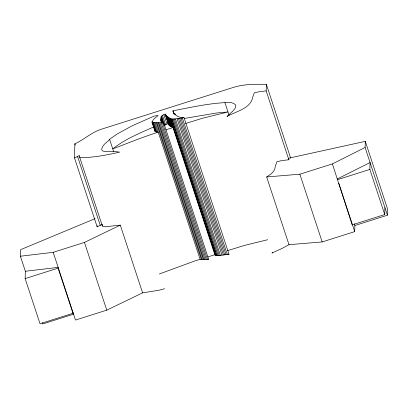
<?xml version="1.0" encoding="UTF-8"?>
<svg xmlns="http://www.w3.org/2000/svg" width="408" height="408" viewBox="0 0 408 408"><rect width="100%" height="100%" fill="white"/><g stroke="black" fill="none" stroke-linecap="round" stroke-linejoin="round"><path stroke-width="0.61" d="M159.309 274.008L195.223 260.804L200.124 259.361L208.631 259.243L163.644 122.665L162.241 122.533L161.221 121.599L160.946 120.105L161.201 116.53L162.501 115.367L165.072 114.062L165.974 115.183L169.244 125.618L172.982 127.577L165.796 129.775M73.012 312.528L72.986 313.288L40.015 323.733L25.143 278.582L25.357 271.269L20.4 256.219L20.594 249.671L95.084 218.647M72.986 313.288L58.114 268.138L58.135 267.378L25.357 271.269M74.475 157.998L74.894 143.856L75.291 145.064M97.191 225.629L97.155 226.853L74.516 157.983L79.57 155.458L79.596 156.973L102.433 226.216L105.249 226.741L120.294 225.129L142.601 292.852L106.763 310.151L75.49 320.056L53.178 252.328L20.4 256.219M272.585 252.476L271.993 253.072L282.555 248.181L288.976 244.678L266.669 176.955C270.514 174.502 275.099 171.472 275.237 166.571L276.935 161.701L282.01 160.574L288.859 159.747L266.179 90.892L266.373 84.369C255.525 84.135 244.56 84.033 233.973 87.225L100.638 129.448C91.137 132.722 83.737 139.786 74.679 143.973M288.859 159.747L288.91 158.141L365.293 141.357L387.6 209.08L387.416 215.205L354.884 225.507L354.705 231.627L322.172 241.934L288.976 244.678M384.938 207.677L384.734 214.562L352.201 224.864L332.392 163.904L365.109 147.477L365.293 141.357M352.201 224.864L352.226 224.104L338.742 183.166M384.734 214.562L369.862 169.412L370.066 162.527L337.35 178.954M102.199 224.701L102.281 225.828M153.622 126.99C139.526 133.258 124.853 139.194 112.746 148.889C127.826 143.177 142.815 137.001 158.233 132.187L155.101 131.58L152.006 122.176L153.505 119.355L158.202 115.428L154.204 116.071L132.6 125.577L117.56 133.753L110.196 138.832L108.258 140.913C105.636 143.106 102.408 145.36 101.714 148.996L101.924 150.119L102.709 151.021C108.059 152.363 114.112 150.97 119.626 152.153C106.677 155.03 93.335 157.748 80.05 157.631L79.596 156.973M155.101 131.58L152.097 121.768M164.302 125.934L165.602 124.777L168.167 123.471L169.075 124.588M97.201 226.838L102.25 224.313M53.178 252.328L84.456 242.423L120.294 225.129M185.538 123.497L202.827 118.167L227.996 111.965L216.577 113.001L184.13 118.493M227.429 250.675L244.724 245.341L267.694 239.726M266.669 176.955L299.86 174.206L332.392 163.904M25.143 278.582L58.114 268.138M337.329 179.714L369.862 169.412M73.884 314.073L42.707 323.947L42.33 322.789M266.179 90.892L259.33 91.718L254.255 92.846L252.557 97.716C250.492 108.752 235.457 111.491 227.006 116.489L232.657 111.277L235.232 108.146L235.783 105.473L235.579 104.871L234.11 103.76A11.485 2.045 -18.2 0 0 233.299 103.403L230.826 102.398C211.334 102.755 192.091 107.095 172.992 110.803L173.971 113.613L174.818 113.725L175.078 114.418L177.602 116.362L179.897 117.239L184.013 117.667L229.005 254.25L218.153 255.638L215.613 255.372L214.873 254.75L207.692 256.948M164.618 288.736L158.365 290.363L142.601 292.852M165.974 115.183L166.52 116.54L168.662 117.295L168.82 117.774L170.621 118.789L172.166 119.003L175.445 118.917L184.013 117.667M152.006 122.176L155.132 122.777L163.644 122.665M207.697 259.156L208.631 259.243M227.69 254.077L229.005 254.25M365.109 147.477L387.416 215.205M354.312 223.768L354.884 225.507M352.415 224.681L354.705 231.627M299.86 174.206L322.172 241.934M266.373 84.369L290.659 158.1M224.9 102.561L228.99 114.98M182.325 117.948L227.312 254.531M181.019 118.106L226.012 254.689M179.693 118.274L224.681 254.857M178.378 118.437L223.37 255.02M177.057 118.606L222.049 255.189M174.818 113.725L175.205 114.903M173.543 112.159L174.124 113.924M173.573 112.537L174.155 114.301M172.992 110.803L173.961 113.745M173.028 111.165L173.803 113.521M173.15 111.823L173.731 113.587M175.445 118.917L220.437 255.495M174.287 118.998L219.28 255.581M173.165 119.059L218.153 255.638M172.166 119.003L217.153 255.587M171.528 118.891L216.52 255.469M170.621 118.789L215.613 255.372M170.422 118.458L215.414 255.041M169.881 118.167L214.873 254.75M169.33 118.019L172.426 127.429M168.662 117.295L171.916 127.179M168.086 117.106L171.181 126.516M167.555 116.897L170.651 126.307M167.367 116.586L170.462 125.996M166.52 116.54L169.621 125.944M165.781 114.832L169.029 124.664M166.143 116.214L169.244 125.618M165.475 114.49L168.575 123.899M165.072 114.062L168.167 123.471M163.883 114.709L166.984 124.114M162.501 115.367L165.602 124.777M161.624 116.02L164.72 125.429M161.201 116.53L163.914 124.761M161.165 116.918L163.103 122.798M161.135 117.305L162.874 122.599M161.099 117.703L162.644 122.405M161.063 118.101L162.614 122.803M161.027 118.498L162.384 122.614M162.41 122.777L207.402 259.355M160.992 118.963L162.154 122.492M160.971 119.345L162.134 122.874M160.956 119.733L161.92 122.67M160.946 120.105L161.721 122.456M160.961 120.487L161.537 122.252M161.094 121.161L161.492 122.369M161.221 122.864L206.213 259.447M160.043 122.936L205.035 259.519M158.941 122.91L203.934 259.493M158.161 122.793L203.148 259.376M157.034 122.782L202.021 259.361M156.249 122.67L201.241 259.248M155.132 122.777L200.124 259.361M154.091 122.655L157.187 132.059M153.184 122.563L156.284 131.968M152.704 122.334L155.805 131.738M109.645 139.48L113.735 151.904M77.571 156.529L100.251 225.384M84.456 242.423L106.763 310.151"/></g></svg>
